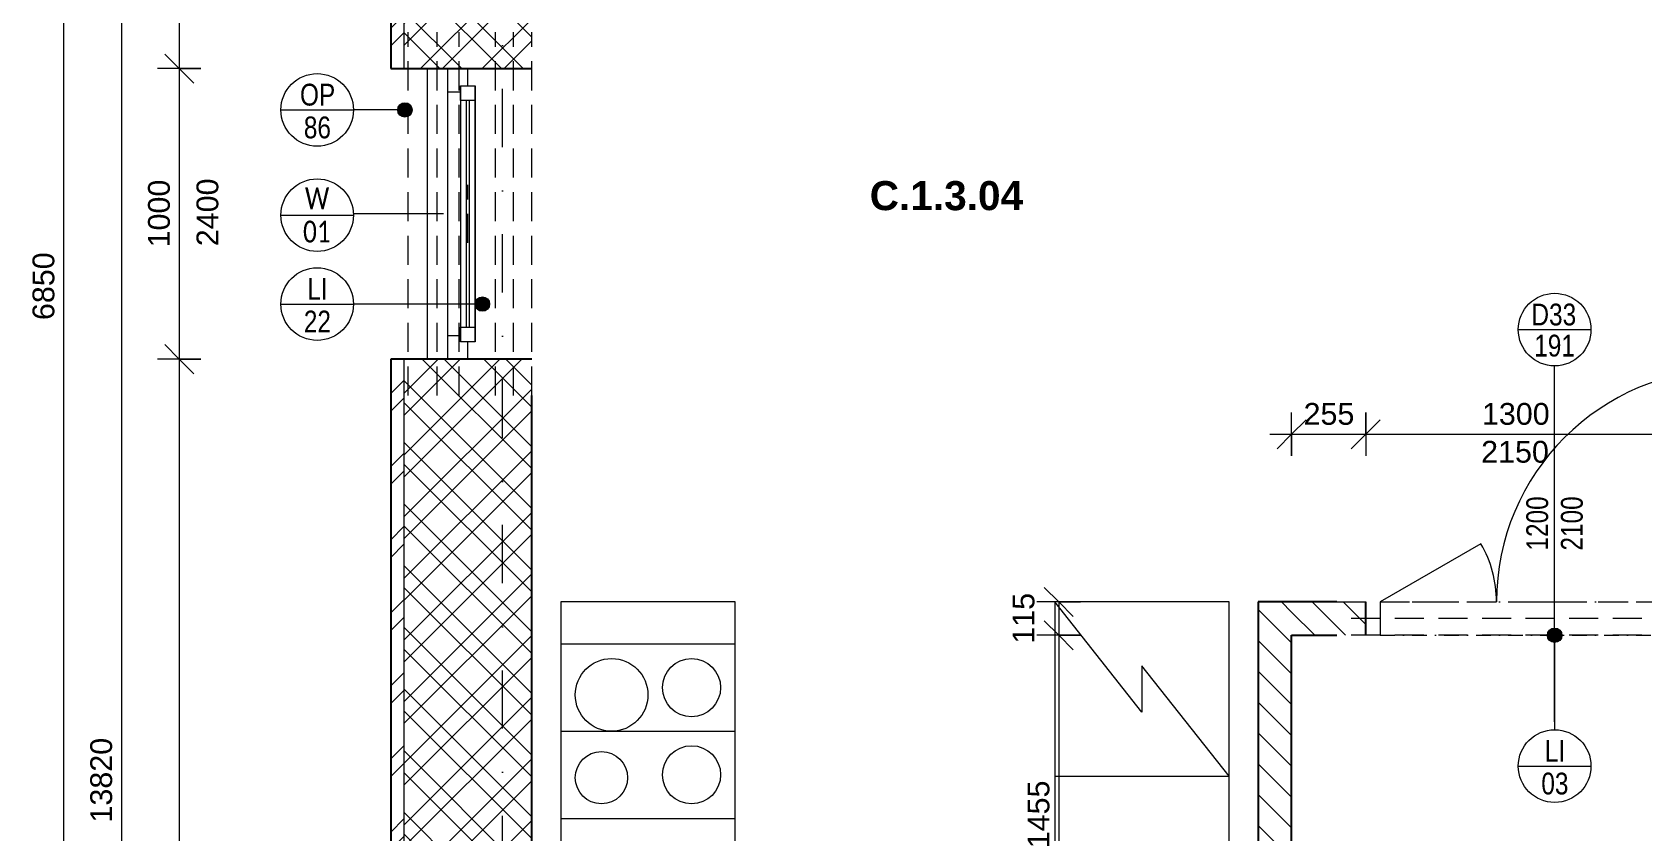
# Model space of a CAD drawing. Header units: millimetres. Extents: x -47427 to -6020, y -7799 to 12520.
# Drawn here: x -46554 to -41012, y 947 to 3698 of the extents above; entities that cross this region are included whole.
import ezdxf

# ---------------------------------------------------------------- set-up
doc = ezdxf.new("R2010")
doc.units = ezdxf.units.MM
for name, pattern in [('HA_Dash_3mm-S1mm', [150, 100, -50]), ('HA_DashDot_10mm-S3mm', [500, 200, -150, 0, -150]), ('HA_DashDot_2_2mm-S0_6mm', [110, 50, -30, 0, -30])]:
    doc.linetypes.add(name, pattern=pattern)
for name, color, linetype, lineweight in [('A-____-____-DIMS', 9, 'Continuous', 5), ('A-____-____-DIMS-50', 9, 'Continuous', 5), ('A-AREA-____-IDEN', 9, 'Continuous', 9), ('A-DOOR-____-IDEN', 9, 'Continuous', 9), ('A-DOOR-____-MCUT', 9, 'HA_DashDot_2_2mm-S0_6mm', 9), ('A-DOOR-____-OTLN', 9, 'Continuous', 9), ('A-DOOR-FRAM-MCUT', 9, 'Continuous', 9), ('A-FLOR-____-OTLN', 9, 'Continuous', 9), ('A-GENM-____-HDLN', 9, 'HA_Dash_3mm-S1mm', 9), ('A-GENM-____-IDEN', 9, 'Continuous', 9), ('A-GENM-____-OTLN', 9, 'Continuous', 9), ('A-GLAZ-____-IDEN', 9, 'Continuous', 9), ('A-GLAZ-____-MCUT', 9, 'Continuous', 5), ('A-GLAZ-____-OTLN', 9, 'Continuous', 5), ('A-WALL-____-MCUT', 9, 'Continuous', 25), ('A-WALL-____-PATT', 9, 'Continuous', 25), ('I-WALL-____-MCUT', 9, 'Continuous', 25), ('Q-CASE-____-OTLN', 9, 'Continuous', 9), ('Q-SPCQ-____-OTLN', 9, 'Continuous', 9), ('S-GRID-____-OTLN', 9, 'Continuous', 5)]:
    doc.layers.add(name, color=color, linetype=linetype, lineweight=lineweight)
doc.styles.add('Arial_1', font='arial.ttf', dxfattribs={"height": 75})
doc.styles.add('Arial_2', font='arial.ttf', dxfattribs={"width": 0.8, "height": 75})
doc.styles.add('Arial_B', font='arialbd.ttf', dxfattribs={"height": 100})
doc.styles.add('Calibri', font='calibri.ttf', dxfattribs={"width": 0.8, "height": 75})
doc.dimstyles.new('Inner_Dimensions', dxfattribs={"dimscale": 304.8, "dimtxt": 76.519455, "dimasz": 0.328084, "dimexe": 0.246063, "dimexo": 0.0625, "dimgap": 0.032808, "dimtad": 1, "dimdec": 0, "dimzin": 0, "dimdsep": 46, "dimtxsty": 'Arial_1', "dimblk1": 'OBLIQUE', "dimblk2": 'OBLIQUE', "dimsah": 1, "dimcen": 0.09, "dimdle": 0.246063, "dimazin": 0, "dimtfac": 1, "dimtdec": 4, "dimtix": 1, "dimtmove": 2, "dimatfit": 3, "dimfxl": 0.246063, "dimfxlon": 1, "dimtvp": 1, "dimtolj": 1, "dimtzin": 0, "dimlwd": 9, "dimlwe": 9, "dimarcsym": 2})
doc.dimstyles.new('Inner_Dimensions_2', dxfattribs={"dimscale": 304.8, "dimtxt": 76.519455, "dimasz": 0.328084, "dimexe": 0.246063, "dimexo": 0.0625, "dimgap": 0.032808, "dimtad": 1, "dimdec": 0, "dimzin": 0, "dimdsep": 46, "dimtxsty": 'Arial_1', "dimblk1": 'OBLIQUE', "dimblk2": 'OBLIQUE', "dimsah": 1, "dimcen": 0.09, "dimdle": 0.246063, "dimazin": 0, "dimtfac": 1, "dimtdec": 4, "dimtix": 1, "dimtmove": 0, "dimatfit": 3, "dimfxl": 0.246063, "dimfxlon": 1, "dimtvp": 1, "dimtolj": 1, "dimtzin": 0, "dimlwd": 9, "dimlwe": 9, "dimarcsym": 2})
pattern_1 = [(135, (0, 0), (-53.03301, -53.03301), [])]

# ---------------------------------------------------------------- blocks, each defined once
blk = doc.blocks.new('HA_DR_Double_Swing_Solid - In_BJ_1200x2100_800-1662813-DPS_1NP-C')
at = {"layer": 'A-DOOR-____-MCUT'}
for p, q in [((-600, 57.5), (600, 57.5)), ((-600, -57.5), (600, -57.5))]:
    blk.add_line(p, q, dxfattribs=at)
at = {"layer": 'A-DOOR-____-OTLN', "lineweight": 5}
for p, q in [((600, 857.5), (600, 57.5)), ((-253.6, 257.5), (-599.9, 57.5))]:
    blk.add_line(p, q, dxfattribs=at)
for centre, radius, start, end in [((600, 57.5), 800, 90, 180), ((-600, 57.5), 400, 360, 30)]:
    blk.add_arc(centre, radius, start, end, dxfattribs=at)
at = {"layer": 'A-DOOR-FRAM-MCUT'}
for p, q in [((-600, 57.5), (-600, -57.5)), ((600, -57.5), (600, 57.5))]:
    blk.add_line(p, q, dxfattribs=at)
blk = doc.blocks.new('HA_WD_SinglePanel - 1000x2400-1662822-DPS_1NP-C')
at = {"layer": 'A-GLAZ-____-MCUT'}
for p, q in [((-420, 70), (-500, 70)), ((-420, 25), (-420, 70)), ((500, 70), (420, 70)), ((420, 70), (420, 25)), ((-500, 0), (-440, 0)), ((-440, -25), (-440, 25)), ((-440, 25), (-390, 25)), ((-390, 25), (-390, -25)), ((390, 5), (-390, 5)), ((390, -25), (390, 25)), ((390, 25), (440, 25)), ((440, 25), (440, -25)), ((440, 0), (500, 0)), ((-390, -25), (-440, -25)), ((390, -5), (-390, -5)), ((440, -25), (390, -25))]:
    blk.add_line(p, q, dxfattribs=at)
at = {"layer": 'A-GLAZ-____-OTLN'}
for p, q in [((420, 70), (-420, 70)), ((440, 25), (-440, 25)), ((-440, -25), (-440, 25)), ((390, 25), (-390, 25)), ((440, 25), (440, -25)), ((-440, -25), (440, -25)), ((390, -25), (-390, -25))]:
    blk.add_line(p, q, dxfattribs=at)
blk = doc.blocks.new('Lednice_Mraznička_ADNS - Lednice 600x600x1800-V4-DPS_1NP-C')
at = {"layer": 'Q-SPCQ-____-OTLN'}
for p, q in [((300, 300), (-300, 300)), ((-300, 300), (-300, -300)), ((300, 300), (-80, 0)), ((300, -300), (300, 300)), ((80, 0), (-300, -300)), ((-80, 0), (80, 0)), ((-300, -300), (300, -300))]:
    blk.add_line(p, q, dxfattribs=at)
blk = doc.blocks.new('Kuchyňská_linka_sporák_ADNS - 600x600x800-1423137-DPS_1NP-C')
at = {"layer": 'Q-SPCQ-____-OTLN'}
for p, q in [((600, 600), (0, 600)), ((0, 600), (0, 0)), ((600, 600), (0, 600)), ((0, 600), (0, 300)), ((600, 0), (600, 600)), ((600, 300), (600, 600)), ((0, 300), (600, 300)), ((0, 0), (600, 0))]:
    blk.add_line(p, q, dxfattribs=at)
for centre, radius in [((175, 425), 125), ((450, 450), 100), ((140, 140), 90), ((450, 150), 100)]:
    blk.add_circle(centre, radius, dxfattribs=at)
blk = doc.blocks.new('Casework 1 - Casework 6-1487086-DPS_1NP-C')
at = {"layer": 'Q-CASE-____-OTLN'}
for p, q in [((-44134.9, 1738.2), (-44734.9, 1738.2)), ((-44734.9, 1738.2), (-44734.9, 1593.2)), ((-44134.9, 1593.2), (-44134.9, 1738.2)), ((-43034.9, 1138.2), (-43034.9, 868.2)), ((-42434.9, 268.2), (-42434.9, 1138.2)), ((-44734.9, 993.2), (-44734.9, 268.2)), ((-44134.9, 868.2), (-44134.9, 993.2)), ((-43634.9, 868.2), (-44134.9, 868.2)), ((-44734.9, 268.2), (-43634.9, 268.2)), ((-43034.9, 268.2), (-42434.9, 268.2))]:
    blk.add_line(p, q, dxfattribs=at)
blk = doc.blocks.new('TB_Porotherm KP11_5_1500mm - TB_Porotherm KP11_5_1500mm-1870867-DPS_1NP-C')
at = {"layer": 'A-GENM-____-HDLN'}
for p, q in [((-750, 57.5), (750, 57.5)), ((-750, 0), (750, 0)), ((750, -57.5), (-750, -57.5))]:
    blk.add_line(p, q, dxfattribs=at)
blk = doc.blocks.new('TB_Porotherm KPVarioUNI_1250mm - TB_Porotherm KPVarioUNI_1250mm-1891196-DPS_1NP-C')
at = {"layer": 'A-GENM-____-HDLN'}
for p, q in [((-625, 205), (625, 205)), ((-625, 105), (625, 105)), ((-625, 30), (625, 30)), ((-100, 0), (100, 0)), ((-625, -95), (625, -95)), ((-625, -157.5), (625, -157.5)), ((-625, -220), (625, -220))]:
    blk.add_line(p, q, dxfattribs=at)
blk = doc.blocks.new('DIMBLOCK33-DPS_1NP-C')
at = {"layer": 'A-____-____-DIMS-50', "lineweight": 9}
for p, q in [((-43021.3, 1738.2), (-43071.3, 1788.2)), ((-42946.3, 1738.2), (-43096.3, 1738.2)), ((-43021.3, 1738.2), (-43021.3, 1623.2)), ((-43021.3, 1738.2), (-42971.3, 1688.2)), ((-43021.3, 1738.2), (-42946.3, 1738.2)), ((-43021.3, 1623.2), (-43071.3, 1673.2)), ((-42946.3, 1623.2), (-43096.3, 1623.2)), ((-43021.3, 1623.2), (-42971.3, 1573.2)), ((-43021.3, 1623.2), (-42946.3, 1623.2))]:
    blk.add_line(p, q, dxfattribs=at)
at = {"layer": 'A-____-____-DIMS-50', "color": 0, "lineweight": 9, "insert": (-43180.2, 1594.2), "char_height": 75, "width": 207.662, "attachment_point": 1, "rotation": 90, "line_spacing_factor": 0.941778, "style": 'Arial_1'}
blk.add_mtext('115', dxfattribs=at)
blk = doc.blocks.new('_Oblique')
at = {"color": 0, "linetype": 'ByBlock', "lineweight": -2}
blk.add_line((-0.5, -0.5), (0.5, 0.5), dxfattribs=at)
blk = doc.blocks.new('DIMBLOCK34-DPS_1NP-C')
at = {"layer": 'A-____-____-DIMS-50', "lineweight": 9}
for p, q in [((-43021.3, 1623.2), (-43071.3, 1673.2)), ((-42946.3, 1623.2), (-43096.3, 1623.2)), ((-43021.3, 1623.2), (-43021.3, 168.2)), ((-43021.3, 1623.2), (-42971.3, 1573.2)), ((-43021.3, 1623.2), (-42946.3, 1623.2)), ((-42946.3, 168.2), (-43096.3, 168.2)), ((-43021.3, 168.2), (-43071.3, 218.2)), ((-43021.3, 168.2), (-42971.3, 118.2)), ((-43021.3, 168.2), (-42946.3, 168.2))]:
    blk.add_line(p, q, dxfattribs=at)
at = {"layer": 'A-____-____-DIMS-50', "color": 0, "lineweight": 9, "insert": (-43128.7, 890.4), "char_height": 75, "width": 276.883, "attachment_point": 1, "rotation": 90, "line_spacing_factor": 0.941778, "style": 'Arial_1'}
blk.add_mtext('1455', dxfattribs=at)
blk = doc.blocks.new('DIMBLOCK80-DPS_1NP-C')
at = {"layer": 'A-____-____-DIMS-50', "lineweight": 9}
for p, q in [((-46047.9, 8108.2), (-46047.9, 3573.2)), ((-46047.9, 8033.2), (-46097.9, 8083.2)), ((-45972.9, 8033.2), (-46122.9, 8033.2)), ((-46047.9, 8033.2), (-45997.9, 7983.2)), ((-46047.9, 8033.2), (-45972.9, 8033.2)), ((-46047.9, 3573.2), (-46097.9, 3623.2)), ((-45972.9, 3573.2), (-46122.9, 3573.2)), ((-46047.9, 3573.2), (-45997.9, 3523.2)), ((-46047.9, 3573.2), (-45972.9, 3573.2))]:
    blk.add_line(p, q, dxfattribs=at)
at = {"layer": 'A-____-____-DIMS-50', "color": 0, "lineweight": 9, "insert": (-46155.2, 5687.8), "char_height": 75, "width": 276.883, "attachment_point": 1, "rotation": 90, "line_spacing_factor": 0.941778, "style": 'Arial_1'}
blk.add_mtext('4460', dxfattribs=at)
blk = doc.blocks.new('DIMBLOCK81-DPS_1NP-C')
at = {"layer": 'A-____-____-DIMS-50', "lineweight": 9}
for p, q in [((-46047.9, 3573.2), (-46097.9, 3623.2)), ((-45972.9, 3573.2), (-46122.9, 3573.2)), ((-46047.9, 3573.2), (-46047.9, 2573.2)), ((-46047.9, 3573.2), (-45997.9, 3523.2)), ((-46047.9, 3573.2), (-45972.9, 3573.2)), ((-46047.9, 2573.2), (-46097.9, 2623.2)), ((-45972.9, 2573.2), (-46122.9, 2573.2)), ((-46047.9, 2573.2), (-45997.9, 2523.2)), ((-46047.9, 2573.2), (-45972.9, 2573.2))]:
    blk.add_line(p, q, dxfattribs=at)
at = {"layer": 'A-____-____-DIMS-50', "color": 0, "lineweight": 9, "insert": (-46155.2, 2957.8), "char_height": 75, "width": 276.883, "attachment_point": 1, "rotation": 90, "line_spacing_factor": 0.941778, "style": 'Arial_1'}
blk.add_mtext('1000', dxfattribs=at)
blk = doc.blocks.new('DIMBLOCK82-DPS_1NP-C')
at = {"layer": 'A-____-____-DIMS-50', "lineweight": 9}
for p, q in [((-46047.9, 2573.2), (-46097.9, 2623.2)), ((-45972.9, 2573.2), (-46122.9, 2573.2)), ((-46047.9, 2573.2), (-46047.9, -1331.8)), ((-46047.9, 2573.2), (-45997.9, 2523.2)), ((-46047.9, 2573.2), (-45972.9, 2573.2)), ((-46047.9, -1331.8), (-46097.9, -1281.8)), ((-45972.9, -1331.8), (-46122.9, -1331.8)), ((-46047.9, -1331.8), (-45997.9, -1381.8)), ((-46047.9, -1331.8), (-45972.9, -1331.8))]:
    blk.add_line(p, q, dxfattribs=at)
at = {"layer": 'A-____-____-DIMS-50', "color": 0, "lineweight": 9, "insert": (-46155.2, 505.3), "char_height": 75, "width": 276.883, "attachment_point": 1, "rotation": 90, "line_spacing_factor": 0.941778, "style": 'Arial_1'}
blk.add_mtext('3905', dxfattribs=at)
blk = doc.blocks.new('HA_TAG_Door_TypeMark_wDimensions - Scale50_Left with Bouble-921048-DPS_1NP-C')
at = {"layer": 'A-DOOR-____-IDEN'}
for p, q in [((-2.5, 22), (2.5, 22)), ((0, -5), (0, 19.5))]:
    blk.add_line(p, q, dxfattribs=at)
blk.add_circle((0, 22), 2.5, dxfattribs=at)
blk = doc.blocks.new('HA_TAG_WD - Type Mark-1521999-DPS_1NP-C')
at = {"layer": 'A-GLAZ-____-IDEN'}
blk.add_line((-2.5, 0), (2.5, 0), dxfattribs=at)
blk.add_circle((0, 0), 2.5, dxfattribs=at)
blk = doc.blocks.new('HA_TAG_GM_Products - Generic-588599-DPS_1NP-C')
at = {"layer": 'A-GENM-____-IDEN'}
blk.add_line((-2.5, 0), (2.5, 0), dxfattribs=at)
blk.add_circle((0, 0), 2.5, dxfattribs=at)
blk = doc.blocks.new('DIMBLOCK166-DPS_1NP-C')
at = {"layer": 'A-____-____-DIMS-50', "lineweight": 9}
for p, q in [((-42219.9, 2240.1), (-42219.9, 2390.1)), ((-41964.9, 2390.1), (-41964.9, 2240.1)), ((-41964.9, 2315.1), (-41964.9, 2390.1)), ((-42219.9, 2315.1), (-42169.9, 2365.1)), ((-41964.9, 2315.1), (-41914.9, 2365.1)), ((-42294.9, 2315.1), (-41964.9, 2315.1)), ((-42219.9, 2315.1), (-42269.9, 2265.1)), ((-42219.9, 2315.1), (-42219.9, 2240.1)), ((-41964.9, 2315.1), (-42014.9, 2265.1))]:
    blk.add_line(p, q, dxfattribs=at)
at = {"layer": 'A-____-____-DIMS-50', "color": 0, "lineweight": 9, "insert": (-42178.9, 2422.5), "char_height": 75, "width": 207.662, "attachment_point": 1, "line_spacing_factor": 0.941778, "style": 'Arial_1'}
blk.add_mtext('255', dxfattribs=at)
blk = doc.blocks.new('DIMBLOCK167-DPS_1NP-C')
at = {"layer": 'A-____-____-DIMS-50', "lineweight": 9}
for p, q in [((-41964.9, 2390.1), (-41964.9, 2240.1)), ((-41964.9, 2315.1), (-41964.9, 2390.1)), ((-40664.9, 2390.1), (-40664.9, 2240.1)), ((-40664.9, 2315.1), (-40664.9, 2390.1)), ((-41964.9, 2315.1), (-41914.9, 2365.1)), ((-40664.9, 2315.1), (-40614.9, 2365.1)), ((-41964.9, 2315.1), (-42014.9, 2265.1)), ((-41964.9, 2315.1), (-40664.9, 2315.1)), ((-40664.9, 2315.1), (-40714.9, 2265.1))]:
    blk.add_line(p, q, dxfattribs=at)
at = {"layer": 'A-____-____-DIMS-50', "color": 0, "lineweight": 9, "insert": (-41565.1, 2422.5), "char_height": 75, "width": 276.883, "attachment_point": 1, "line_spacing_factor": 0.941778, "style": 'Arial_1'}
blk.add_mtext('1300', dxfattribs=at)
blk = doc.blocks.new('DIMBLOCK181-DPS_1NP-C')
at = {"layer": 'A-____-____-DIMS-50', "lineweight": 9}
for p, q in [((-46246.5, 8108.2), (-46246.5, -5861.8)), ((-46246.5, 8033.2), (-46296.5, 8083.2)), ((-46171.5, 8033.2), (-46321.5, 8033.2)), ((-46246.5, 8033.2), (-46196.5, 7983.2)), ((-46246.5, 8033.2), (-46171.5, 8033.2)), ((-46246.5, -5786.8), (-46296.5, -5736.8)), ((-46171.5, -5786.8), (-46321.5, -5786.8)), ((-46246.5, -5786.8), (-46196.5, -5836.8)), ((-46246.5, -5786.8), (-46171.5, -5786.8))]:
    blk.add_line(p, q, dxfattribs=at)
at = {"layer": 'A-____-____-DIMS-50', "color": 0, "lineweight": 9, "insert": (-46353.9, 979), "char_height": 75, "width": 346.103, "attachment_point": 1, "rotation": 90, "line_spacing_factor": 0.941778, "style": 'Arial_1'}
blk.add_mtext('13820', dxfattribs=at)
blk = doc.blocks.new('DIMBLOCK201-DPS_1NP-C')
at = {"layer": 'A-____-____-DIMS-50', "lineweight": 9}
for p, q in [((-46445.2, 6248.2), (-46495.2, 6298.2)), ((-46520.2, 6248.2), (-46370.2, 6248.2)), ((-46445.2, 6248.2), (-46520.2, 6248.2)), ((-46445.2, -601.8), (-46445.2, 6248.2)), ((-46445.2, 6248.2), (-46395.2, 6198.2)), ((-46445.2, -601.8), (-46495.2, -551.8)), ((-46520.2, -601.8), (-46370.2, -601.8)), ((-46445.2, -601.8), (-46520.2, -601.8)), ((-46445.2, -601.8), (-46395.2, -651.8))]:
    blk.add_line(p, q, dxfattribs=at)
at = {"layer": 'A-____-____-DIMS-50', "color": 0, "lineweight": 9, "insert": (-46552.6, 2707.8), "char_height": 75, "width": 276.883, "attachment_point": 1, "rotation": 90, "line_spacing_factor": 0.941778, "style": 'Arial_1'}
blk.add_mtext('6850', dxfattribs=at)

msp = doc.modelspace()

# ---------------------------------------------------------------- hatches: boundary and pattern name
at = {"layer": 'A-GENM-____-IDEN'}
h = msp.add_hatch(color=256, dxfattribs=at)
edge = h.paths.add_edge_path()
edge.add_arc((-45271.1, 3430.8), 25, 0, 360)
h = msp.add_hatch(color=256, dxfattribs=at)
edge = h.paths.add_edge_path()
edge.add_arc((-45004.6, 2762.9), 25, 0, 360)
h = msp.add_hatch(color=256, dxfattribs=at)
edge = h.paths.add_edge_path()
edge.add_arc((-41314.9, 1623.2), 25, 0, 360)
at = {"layer": 'A-WALL-____-PATT', "lineweight": 5}
h = msp.add_hatch(dxfattribs=at)
h.set_pattern_fill('FP_4', color=256, style=0, pattern_type=2)
h.set_pattern_definition([(45, (0, 0), (-125.7236, 125.7236), []), (45, (0, 190.5), (-125.7236, 125.7236), [])])
h.paths.add_polyline_path([(-45319.9, -5786.8), (-45274.9, -5786.8), (-45274.9, -4801.8), (-45319.9, -4801.8)])
h.paths.add_polyline_path([(-45319.9, -3801.8), (-45274.9, -3801.8), (-45274.9, -1956.8), (-45319.9, -1956.8), (-45319.9, -3585)])
h.paths.add_polyline_path([(-45319.9, -1331.8), (-45274.9, -1331.8), (-45274.9, 2573.2), (-45319.9, 2573.2), (-45319.9, -1172.3)])
h.paths.add_polyline_path([(-45319.9, 3573.2), (-45274.9, 3573.2), (-45274.9, 7988.2), (-45319.9, 7988.2), (-45319.9, 6065.6)])
h = msp.add_hatch(dxfattribs=at)
h.set_pattern_fill('FP_1', color=256, style=0, pattern_type=2)
h.set_pattern_definition([(45, (0, 0), (-106.066, 106.066), []), (45, (75, 0), (-106.066, 106.066), []), (315, (0, 0), (106.066, 106.066), []), (315, (75, 0), (106.066, 106.066), [])])
h.paths.add_polyline_path([(-44834.9, -5301.8), (-44834.9, -4801.8), (-45274.9, -4801.8), (-45274.9, -5301.8)])
h.paths.add_polyline_path([(-44834.9, -3801.8), (-44834.9, -1956.8), (-45274.9, -1956.8), (-45274.9, -3801.8)])
h.paths.add_polyline_path([(-44834.9, -1331.8), (-44834.9, 2573.2), (-45274.9, 2573.2), (-45274.9, -1331.8), (-45054.9, -1331.8)])
h.paths.add_polyline_path([(-44834.9, 3573.2), (-44834.9, 7988.2), (-45274.9, 7988.2), (-45274.9, 3573.2)])
h = msp.add_hatch(dxfattribs=at)
h.set_pattern_fill('FP_3', color=256, style=0, pattern_type=2)
h.set_pattern_definition(pattern_1)
h.paths.add_polyline_path([(-42219.9, -2551.8), (-42219.9, -1806.8), (-42334.9, -1806.8), (-42334.9, -2551.8)])
h.paths.add_polyline_path([(-42242.4, -1006.8), (-42219.9, -1006.8), (-42219.9, 1738.2), (-42334.9, 1738.2), (-42334.9, -1006.8)])
h = msp.add_hatch(dxfattribs=at)
h.set_pattern_fill('FP_3', color=256, style=0, pattern_type=2)
h.set_pattern_definition(pattern_1)
h.paths.add_polyline_path([(-36959.9, 1623.2), (-36959.9, 1738.2), (-39399.9, 1738.2), (-39399.9, 1623.2), (-38719.9, 1623.2)])
h.paths.add_polyline_path([(-40299.9, 1623.2), (-40299.9, 1738.2), (-40664.9, 1738.2), (-40664.9, 1623.2), (-40646.4, 1623.2)])
h.paths.add_polyline_path([(-41964.9, 1623.2), (-41964.9, 1738.2), (-42219.9, 1738.2), (-42219.9, 1623.2)])

# ---------------------------------------------------------------- linework, layer by layer
at = {"layer": 'A-FLOR-____-OTLN'}
msp.add_line((-45194.9, 3573.2), (-45194.9, 2573.2), dxfattribs=at)
at = {"layer": 'A-GENM-____-IDEN'}
for p, q in [((-45271.1, 3430.8), (-45448.2, 3430.8)), ((-45004.6, 2762.9), (-45448.2, 2762.9)), ((-41314.9, 1623.2), (-41314.9, 1298.2))]:
    msp.add_line(p, q, dxfattribs=at)
for centre in [(-45271.1, 3430.8), (-45004.6, 2762.9), (-41314.9, 1623.2)]:
    msp.add_circle(centre, 25, dxfattribs=at)
at = {"layer": 'A-GLAZ-____-IDEN'}
msp.add_line((-45137.9, 3073.2), (-45448.2, 3073.2), dxfattribs=at)
at = {"layer": 'A-WALL-____-MCUT'}
for p, q in [((-45319.9, 8033.2), (-45319.9, 3573.2)), ((-45319.9, 3573.2), (-44834.9, 3573.2)), ((-44834.9, 2573.2), (-45319.9, 2573.2)), ((-45319.9, 2573.2), (-45319.9, -1331.8)), ((-44834.9, 168.2), (-44834.9, 2448.2))]:
    msp.add_line(p, q, dxfattribs=at)
at = {"layer": 'A-WALL-____-MCUT', "lineweight": 9}
for p, q in [((-45274.9, 7988.2), (-45274.9, 3573.2)), ((-45274.9, 2573.2), (-45274.9, -1144.2))]:
    msp.add_line(p, q, dxfattribs=at)
at = {"layer": 'I-WALL-____-MCUT'}
for p, q in [((-42334.9, 1738.2), (-42334.9, 168.2)), ((-42065, 1738.2), (-42334.9, 1738.2)), ((-41964.9, 1623.2), (-41964.9, 1738.2)), ((-42219.9, -906.7), (-42219.9, 1623.2)), ((-42219.9, 1623.2), (-42065, 1623.2))]:
    msp.add_line(p, q, dxfattribs=at)
at = {"layer": 'S-GRID-____-OTLN', "linetype": 'HA_DashDot_10mm-S3mm', "lineweight": 9}
msp.add_line((-44934.9, -6198.9), (-44934.9, 10920.5), dxfattribs=at)

# ---------------------------------------------------------------- block references
at = {"layer": 'A-DOOR-____-IDEN', "xscale": 49.99999999999998, "yscale": 49.99999999999998, "zscale": 49.99999999999998}
msp.add_blockref('HA_TAG_Door_TypeMark_wDimensions - Scale50_Left with Bouble-921048-DPS_1NP-C', (-41314.9, 1575), dxfattribs=at)
at = {"layer": 'A-DOOR-____-OTLN'}
msp.add_blockref('HA_DR_Double_Swing_Solid - In_BJ_1200x2100_800-1662813-DPS_1NP-C', (-41314.9, 1680.7), dxfattribs=at)
at = {"layer": 'A-GENM-____-IDEN', "xscale": 49.99999999999998, "yscale": 49.99999999999998, "zscale": 49.99999999999998}
for p in [(-45573.2, 3430.8), (-45573.2, 2762.9), (-41314.9, 1173.2)]:
    msp.add_blockref('HA_TAG_GM_Products - Generic-588599-DPS_1NP-C', p, dxfattribs=at)
at = {"layer": 'A-GENM-____-OTLN'}
for name, p, rotation in [('TB_Porotherm KPVarioUNI_1250mm - TB_Porotherm KPVarioUNI_1250mm-1891196-DPS_1NP-C', (-45054.9, 3073.2), 90.0000000000015), ('TB_Porotherm KP11_5_1500mm - TB_Porotherm KP11_5_1500mm-1870867-DPS_1NP-C', (-41314.9, 1680.7), 180)]:
    msp.add_blockref(name, p, dxfattribs=dict(at, rotation=rotation))
at = {"layer": 'A-GLAZ-____-IDEN', "xscale": 49.99999999999998, "yscale": 49.99999999999998, "zscale": 49.99999999999998}
msp.add_blockref('HA_TAG_WD - Type Mark-1521999-DPS_1NP-C', (-45573.2, 3068.8), dxfattribs=at)
at = {"layer": 'A-GLAZ-____-OTLN', "rotation": 89.9999999999999}
msp.add_blockref('HA_WD_SinglePanel - 1000x2400-1662822-DPS_1NP-C', (-45054.9, 3073.2), dxfattribs=at)
at = {"layer": 'Q-CASE-____-OTLN'}
msp.add_blockref('Casework 1 - Casework 6-1487086-DPS_1NP-C', (0, 0), dxfattribs=at)
at = {"layer": 'Q-SPCQ-____-OTLN', "rotation": 269.999999999999}
msp.add_blockref('Lednice_Mraznička_ADNS - Lednice 600x600x1800-V4-DPS_1NP-C', (-42734.9, 1438.2), dxfattribs=at)
at = {"layer": 'Q-SPCQ-____-OTLN'}
msp.add_blockref('Kuchyňská_linka_sporák_ADNS - 600x600x800-1423137-DPS_1NP-C', (-44734.9, 993.2), dxfattribs=at)

# ---------------------------------------------------------------- texts
at = {"layer": 'A-AREA-____-IDEN', "lineweight": 5, "insert": (-43671.9, 3186), "char_height": 100, "width": 653.375, "attachment_point": 1, "style": 'Arial_B'}
msp.add_mtext('C.1.3.04', dxfattribs=at)
at = {"layer": 'A-DOOR-____-IDEN', "lineweight": 5, "char_height": 75, "attachment_point": 1}
for s, insert, width, style in [('D33', (-41394.7, 2764.4), 189.198, 'Arial_2'), ('191', (-41385.1, 2657.4), 173.164, 'Arial_2'), ('2150', (-41567.9, 2292.2), 288.607, 'Arial_1')]:
    msp.add_mtext(s, dxfattribs=dict(at, insert=insert, width=width, style=style))
at = {"layer": 'A-DOOR-____-IDEN', "lineweight": 5, "char_height": 75, "width": 230.886, "attachment_point": 1, "rotation": 90, "style": 'Arial_2'}
for s, insert in [('1200', (-41412.5, 1914.8)), ('2100', (-41293.4, 1914.8))]:
    msp.add_mtext(s, dxfattribs=dict(at, insert=insert))
at = {"layer": 'A-GENM-____-IDEN', "lineweight": 5, "char_height": 75, "attachment_point": 1, "style": 'Arial_2'}
for s, insert, width in [('OP', (-45632.2, 3520.9), 147.51), ('86', (-45619, 3408.1), 115.443), ('LI', (-45607, 2853), 86.582), ('22', (-45619, 2740.3), 115.443), ('LI', (-41348.7, 1263.3), 86.582), ('03', (-41360.7, 1150.6), 115.443)]:
    msp.add_mtext(s, dxfattribs=dict(at, insert=insert, width=width))
at = {"layer": 'A-GLAZ-____-IDEN', "lineweight": 5, "insert": (-45988.3, 2961.9), "char_height": 75, "width": 288.607, "attachment_point": 1, "rotation": 90, "style": 'Arial_1'}
msp.add_mtext('2400', dxfattribs=at)
at = {"layer": 'A-GLAZ-____-IDEN', "lineweight": 5, "char_height": 75, "attachment_point": 1, "style": 'Calibri'}
for s, insert, width in [('W', (-45615, 3164.1), 105.823), ('01', (-45621.6, 3049.8), 121.856)]:
    msp.add_mtext(s, dxfattribs=dict(at, insert=insert, width=width))

# ---------------------------------------------------------------- dimensions: what is measured, and where the dimension line sits
at = {"layer": 'A-____-____-DIMS', "lineweight": 9}
for base, p1, p2, override, picture, middle in [((-46246.5, -5786.8), (-46171.5, 8033.2), (-46171.5, -5786.8), {"dimpost": '<>', "dimfxl": 13820}, 'DIMBLOCK181-DPS_1NP-C', (-46294.8, 1123.2)), ((-46047.9, 3573.2), (-45972.9, 8033.2), (-45972.9, 3573.2), {"dimpost": '<>', "dimfxl": 4460}, 'DIMBLOCK80-DPS_1NP-C', (-46096.2, 5803.2)), ((-46445.2, 6248.2), (-46520.2, -601.8), (-46520.2, 6248.2), {"dimpost": '<>', "dimfxl": 6850}, 'DIMBLOCK201-DPS_1NP-C', (-46493.5, 2823.2)), ((-46047.9, 2573.2), (-45972.9, 3573.2), (-45972.9, 2573.2), {"dimpost": '<>', "dimfxl": 1000}, 'DIMBLOCK81-DPS_1NP-C', (-46096.2, 3073.2)), ((-46047.9, -1331.8), (-45972.9, 2573.2), (-45972.9, -1331.8), {"dimpost": '<>', "dimfxl": 3905}, 'DIMBLOCK82-DPS_1NP-C', (-46096.2, 620.7))]:
    dim = msp.add_linear_dim(base=base, p1=p1, p2=p2, angle=90, dimstyle='Inner_Dimensions_2', override=override, dxfattribs=at)
    dim.commit()
    dim.dimension.update_dxf_attribs({"geometry": picture, "text_midpoint": middle})
dim = msp.add_linear_dim(base=(-41964.9, 2315.1), p1=(-42219.9, 2240.1), p2=(-41964.9, 2390.1), dimstyle='Inner_Dimensions_2', override={"dimpost": '<>', "dimfxl": 295.846244}, dxfattribs=at)
dim.commit()
dim.dimension.update_dxf_attribs({"geometry": 'DIMBLOCK166-DPS_1NP-C', "text_midpoint": (-42092.4, 2363.4)})
dim = msp.add_linear_dim(base=(-40664.9, 2315.1), p1=(-41964.9, 2390.1), p2=(-40664.9, 2390.1), dimstyle='Inner_Dimensions', override={"dimpost": '<>', "dimfxl": 1300}, dxfattribs=at)
dim.commit()
dim.dimension.update_dxf_attribs({"geometry": 'DIMBLOCK167-DPS_1NP-C', "text_midpoint": (-41426.6, 2372.5), "dimtype": 160})
for base, p1, p2, override, picture, middle in [((-43021.3, 1623.2), (-42946.3, 1738.2), (-42946.3, 1623.2), {"dimpost": '<>', "dimfxl": 115}, 'DIMBLOCK33-DPS_1NP-C', (-43130.2, 1698)), ((-43021.3, 168.2), (-42946.3, 1623.2), (-42946.3, 168.2), {"dimpost": '<>', "dimfxl": 1455}, 'DIMBLOCK34-DPS_1NP-C', (-43078.7, 1028.9))]:
    dim = msp.add_linear_dim(base=base, p1=p1, p2=p2, angle=90, dimstyle='Inner_Dimensions', override=override, dxfattribs=at)
    dim.commit()
    dim.dimension.update_dxf_attribs({"geometry": picture, "text_midpoint": middle, "dimtype": 160, "text_rotation": 90})

doc.saveas('drawing.dxf')
